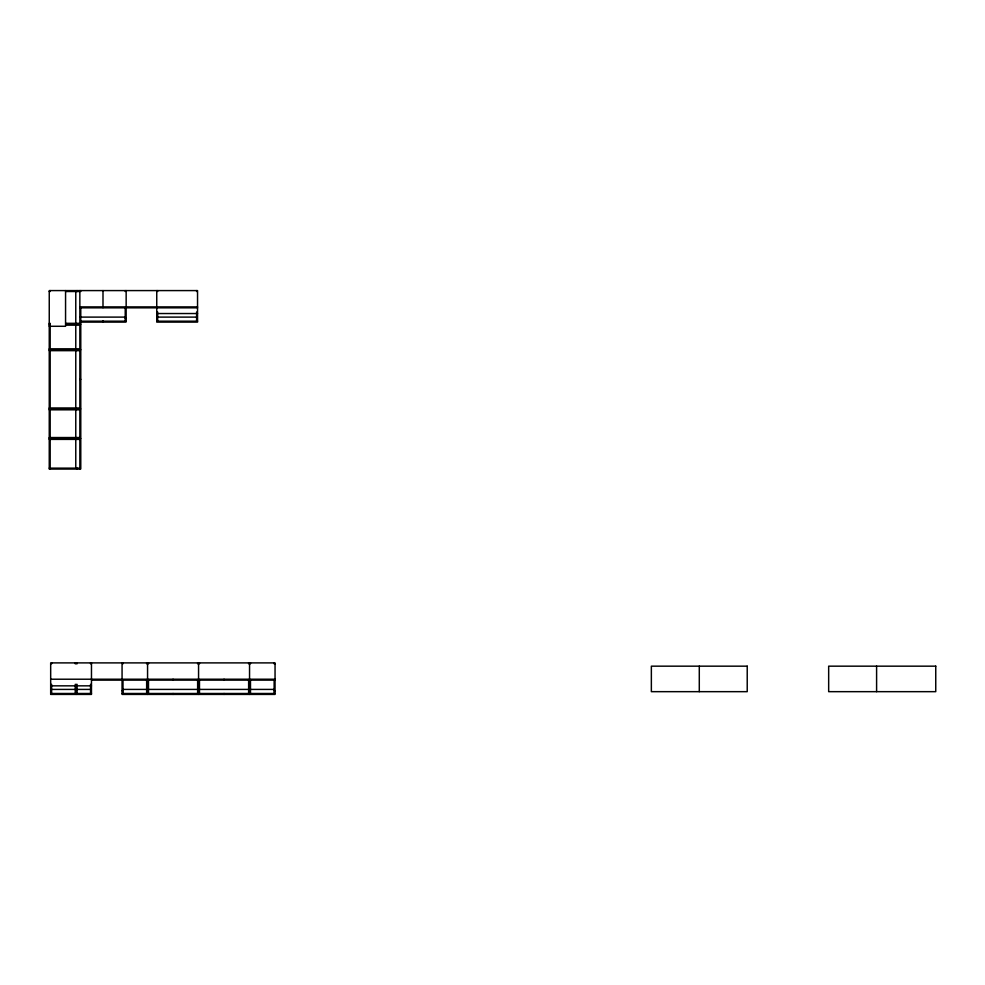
<?xml version="1.0" encoding="UTF-8"?>
<svg xmlns="http://www.w3.org/2000/svg" width="985" height="985" viewBox="0 0 985 985"><rect width="100%" height="100%" fill="white"/><g stroke="black" fill="none" stroke-linecap="round" stroke-linejoin="round"><path stroke-width="1.48" d="M49.25 291.511L50.173 291.511L50.173 290.587M66.081 291.511L79.847 291.511M79.847 306.901L197.542 306.901M79.847 307.825L102.797 307.825L102.797 306.901M126.154 307.825L103.203 307.825L103.203 306.901M156.75 307.825L126.449 307.825L126.449 306.901M197.542 307.825L157.046 307.825L157.046 306.901M156.75 313.538L197.542 313.538M79.847 317.108L125.23 317.108M157.662 317.108L196.618 317.108M125.23 318.426L126.154 318.426M80.77 321.184L126.154 321.184L126.154 290.587M156.75 321.184L197.542 321.184M49.25 323.326L50.173 323.326M66.081 323.326L79.847 323.326M49.25 324.25L50.173 324.25M66.081 324.25L80.77 324.25M49.25 325.161L50.173 325.161L50.173 348.825M66.081 325.161L79.847 325.161M49.25 326.281L65.564 326.281L65.564 290.587M49.25 348.825L79.847 348.825M49.25 349.737L80.77 349.737M49.25 350.66L79.847 350.66M79.847 379.471L80.77 379.323M49.25 407.975L79.847 407.975M79.847 408.738L80.77 408.738L80.77 307.418M49.25 408.898L80.77 409.046L80.77 438.313L79.847 438.313M49.25 409.809L79.847 409.809M49.25 437.549L79.847 437.549M49.25 438.473L79.847 438.473M79.847 438.62L80.77 438.62L80.77 468.909L79.847 468.909M49.25 439.384L79.847 439.384M49.25 468.146L79.847 468.146M275.049 663.816L274.138 663.816L274.138 662.893M50.678 679.219L275.049 679.219M91.47 680.13L275.049 680.13M50.678 685.843L91.47 685.843M51.602 689.414L75.254 689.414M77.089 689.414L90.558 689.414M122.99 689.414L146.654 689.414M148.489 689.414L197.64 689.414M199.475 689.414L248.639 689.414M250.473 689.414L274.138 689.414M122.066 690.744L122.99 690.744M274.138 690.744L275.049 690.744M50.678 693.489L91.47 693.489M122.066 693.489L275.049 693.489M876.601 666.168L876.601 691.667M699.288 666.168L699.288 691.667M274.138 679.724L274.138 693.489M250.473 662.893L250.473 663.816M250.473 679.724L250.473 693.489M249.55 662.893L249.55 694.413M248.639 662.893L248.639 663.816M248.639 679.724L248.639 693.489M224.063 679.219L224.063 680.13M224.063 693.489L224.063 694.413M199.475 662.893L199.475 663.816M199.475 679.724L199.475 693.489M198.564 662.893L198.564 694.413M197.64 662.893L197.64 663.816M197.64 679.724L197.64 693.489M196.618 290.587L196.618 291.511M196.618 312.011L196.618 321.184M173.065 679.219L173.065 680.13M173.065 693.489L173.065 694.413M157.662 290.587L157.662 291.511M157.662 312.011L157.662 321.184M156.75 290.587L156.75 322.107L197.542 322.107L197.542 290.587L49.25 290.587L49.25 469.069L79.847 469.069L79.847 290.587M148.489 662.893L148.489 663.816M148.489 679.724L148.489 693.489M147.565 662.893L147.565 694.413M146.654 662.893L146.654 663.816M146.654 679.724L146.654 693.489M125.994 321.184L125.994 322.107L103.154 322.107L103.154 321.184M125.23 290.587L125.23 291.511M125.23 307.418L125.23 321.184M122.99 662.893L122.99 663.816M122.99 679.724L122.99 693.489M122.066 662.893L122.066 694.413L275.049 694.413L275.049 662.893L50.678 662.893L50.678 694.413L91.47 694.413L91.47 662.893M102.994 290.587L102.994 306.901M102.846 321.184L102.846 322.107L80.918 322.107L80.918 321.184M90.558 662.893L90.558 663.816M90.558 684.316L90.558 693.489M80.77 290.587L80.77 291.511M77.089 290.587L77.089 291.511M77.089 468.146L77.089 469.069M77.089 662.893L77.089 663.816M77.089 684.316L77.089 693.489M76.177 662.893L76.177 663.816M76.177 684.316L76.177 694.413M75.771 291.511L75.771 323.326M75.771 325.161L75.771 348.825M75.771 350.66L75.771 407.975M75.771 409.809L75.771 437.549M75.771 439.384L75.771 468.146M75.254 662.893L75.254 663.816M75.254 684.316L75.254 693.489M51.602 662.893L51.602 663.816M51.602 684.316L51.602 693.489M50.173 350.66L50.173 407.975M50.173 409.809L50.173 437.549M50.173 439.384L50.173 469.069M747.221 666.168L651.356 666.168L651.356 691.667L747.221 691.667L747.221 666.168M935.75 666.168L828.668 666.168L828.668 691.667L935.75 691.667L935.75 666.168"/></g></svg>
